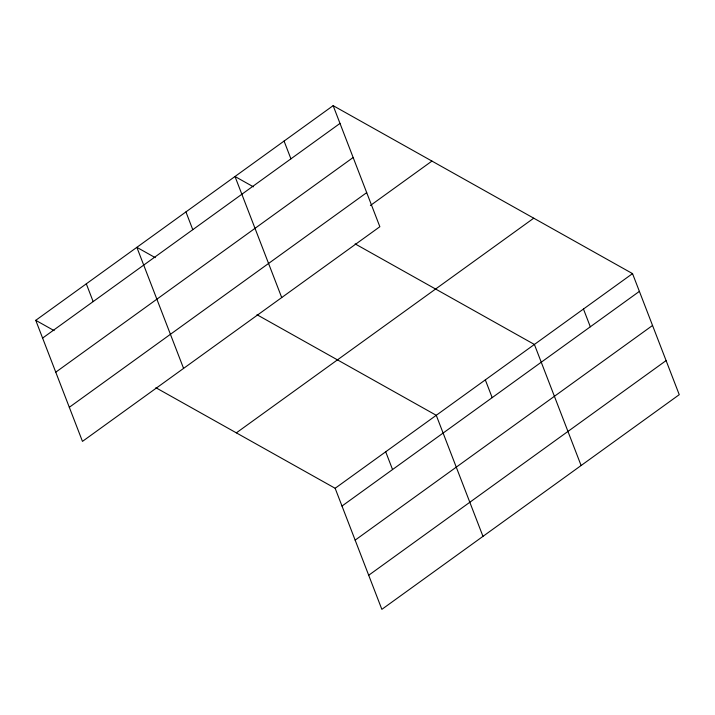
<?xml version="1.0" encoding="UTF-8"?>
<svg xmlns="http://www.w3.org/2000/svg" width="715" height="715" viewBox="0 0 715 715"><rect width="100%" height="100%" fill="white"/><g stroke="black" fill="none" stroke-linecap="round" stroke-linejoin="round"><path stroke-width="1.07" d="M333.145 105.65L379.853 226.718L82.466 441.387L35.75 320.32L333.145 105.65L632.534 273.613L679.25 394.68L381.855 609.35L335.147 488.282L155.879 387.718M42.605 338.079L339.991 123.418M55.761 372.175L353.147 157.506M69.31 407.291L366.697 192.63M370.379 205.518L431.94 161.081M236.343 432.861L533.739 218.191M335.147 488.282L632.534 273.613M342.002 506.041L639.389 291.38M355.149 540.138L652.545 325.468M368.708 575.253L666.094 360.592M253.405 186.821L235.003 176.498L281.719 297.556M355.132 243.887L534.4 344.46L581.107 465.519M155.271 257.659L136.86 247.336L183.576 368.395M256.989 314.725L436.257 415.299L482.974 536.357M35.75 320.32L54.152 330.643M583.467 309.041L590.322 326.8M485.324 379.88L492.179 397.638M284.07 141.07L290.925 158.837M385.698 451.791L392.553 469.549M185.936 211.917L192.782 229.676M86.309 283.828L93.156 301.587"/></g></svg>
